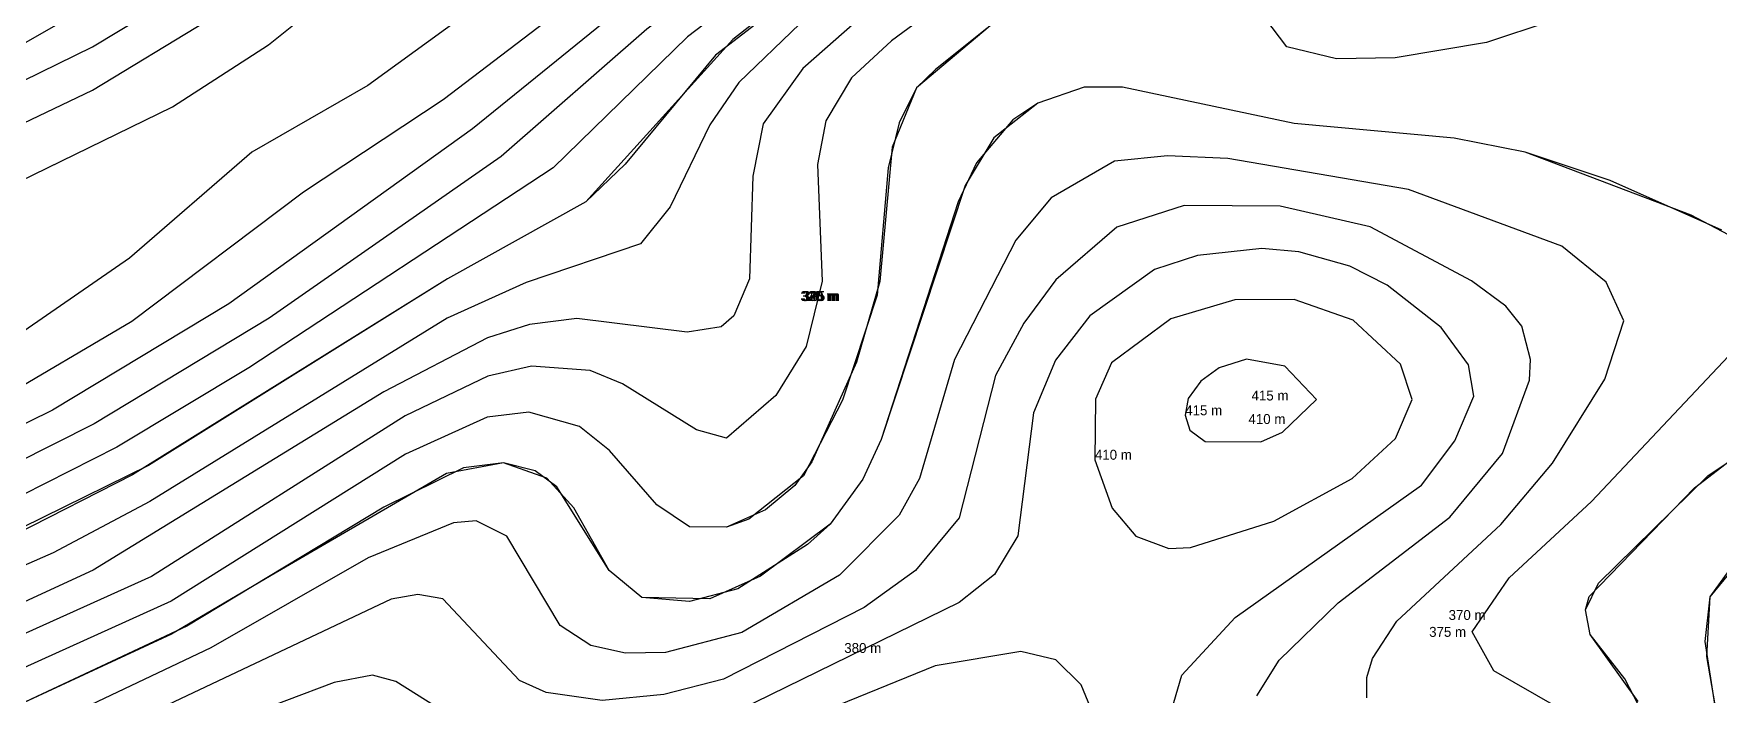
# Model space of a CAD drawing. Extents: x 104.5102 to 104.5281, y 28.4555 to 28.4663.
# Drawn here: x 104.517547 to 104.521084, y 28.460076 to 28.461464 of the extents above; entities that cross this region are included whole.
import ezdxf

# ---------------------------------------------------------------- set-up
doc = ezdxf.new("R2010")
doc.units = 0
doc.header["$MEASUREMENT"] = 0
for name, color, linetype in [('Contour_Line_Intermediate', 7, 'Continuous'), ('Contour_Line_Major', 7, 'Continuous'), ('Contour_Line_Minor', 7, 'Continuous'), ('FeatureAttribs', 7, 'Continuous'), ('Iso-height_Area', 7, 'Continuous')]:
    doc.layers.add(name, color=color, linetype=linetype)

# ---------------------------------------------------------------- blocks, each defined once
blk = doc.blocks.new('FEATURE')

msp = doc.modelspace()

# ---------------------------------------------------------------- linework, layer by layer
at = {"layer": 'Contour_Line_Intermediate', "color": 36, "true_color": 0x804000}
msp.add_polyline3d([(104.5212669, 28.4626444, 375), (104.5210183, 28.4625065, 375), (104.5207793, 28.4623317, 375), (104.5206441, 28.4622523, 375), (104.5203969, 28.4621233, 375), (104.5200667, 28.4619817, 375), (104.519693, 28.4617767, 375), (104.5195331, 28.4616799, 375), (104.519294, 28.4615081, 375), (104.5191608, 28.461391, 375), (104.5190779, 28.4612752, 375), (104.5190565, 28.4611652, 375), (104.5190492, 28.4609498, 375), (104.5190162, 28.4608721, 375), (104.5189898, 28.4608494, 375), (104.5189181, 28.4608378, 375), (104.5186866, 28.4608666, 375), (104.5185876, 28.4608544, 375), (104.5184991, 28.4608264, 375), (104.5182816, 28.460713, 375), (104.517672, 28.4603387, 375), (104.5170907, 28.4600711, 375)], dxfattribs=at)
at = {"layer": 'Contour_Line_Major', "color": 36, "true_color": 0x804000}
for points in [[(104.5169792, 28.4610983, 350), (104.5176707, 28.4614368, 350), (104.5178409, 28.4615402, 350), (104.5184507, 28.461967, 350), (104.5191098, 28.4623602, 350), (104.5196069, 28.4626033, 350), (104.5198163, 28.4626885, 350), (104.5199852, 28.4627202, 350), (104.5200515, 28.4626962, 350), (104.5200666, 28.4626704, 350), (104.5199629, 28.4623989, 350), (104.5199395, 28.4623515, 350), (104.5198658, 28.4622631, 350), (104.5194901, 28.4620268, 350), (104.5191668, 28.4618037, 350), (104.5188314, 28.4615601, 350), (104.5184682, 28.4612644, 350), (104.5179565, 28.4608978, 350), (104.5175868, 28.4606745, 350), (104.5171337, 28.4604517, 350)], [(104.5201135, 28.4600755, 400), (104.5201609, 28.4601502, 400), (104.5202843, 28.4602702, 400), (104.5205186, 28.4604502, 400), (104.520629, 28.4605834, 400), (104.5206857, 28.4607371, 400), (104.520688, 28.460781, 400), (104.5206698, 28.4608509, 400), (104.5206361, 28.4608929, 400), (104.5205639, 28.4609461, 400), (104.5203514, 28.4610593, 400), (104.5201626, 28.4611023, 400), (104.5199615, 28.4611038, 400), (104.51982, 28.4610582, 400), (104.5196919, 28.4609481, 400), (104.519625, 28.4608571, 400), (104.5195657, 28.4607471, 400), (104.5194893, 28.4604487, 400), (104.5193972, 28.4603379, 400), (104.51929, 28.4602607, 400), (104.5189949, 28.4601105, 400), (104.5188697, 28.4600783, 400), (104.5187397, 28.4600655, 400), (104.5186227, 28.460082, 400), (104.5185664, 28.4601075, 400), (104.5184058, 28.4602787, 400), (104.5183532, 28.4602876, 400), (104.518297, 28.4602781, 400), (104.5176734, 28.4599832, 400)]]:
    msp.add_polyline3d(points, dxfattribs=at)
at = {"layer": 'Contour_Line_Minor', "color": 36, "true_color": 0x804000}
for points in [[(104.5142756, 28.460057, 355), (104.5144961, 28.4600053, 355), (104.5145759, 28.4599991, 355), (104.5146616, 28.4600098, 355), (104.5147417, 28.4600402, 355), (104.5153264, 28.4604326, 355), (104.5162674, 28.4609708, 355), (104.5165121, 28.461065, 355), (104.5169318, 28.4611582, 355), (104.5175056, 28.4614317, 355), (104.517841, 28.4616241, 355), (104.5184922, 28.4620819, 355), (104.5190388, 28.4624188, 355), (104.5197371, 28.4627568, 355), (104.5199047, 28.4628107, 355), (104.5201405, 28.4628506, 355), (104.5202301, 28.4628828, 355), (104.5205623, 28.4630932, 355), (104.5207729, 28.463246, 355), (104.5208944, 28.4633108, 355), (104.5219723, 28.4637242, 355)], [(104.5211087, 28.4629021, 355), (104.520979, 28.4629006, 355), (104.5208902, 28.4628807, 355), (104.5208491, 28.4628424, 355), (104.5207994, 28.462728, 355), (104.5207681, 28.4626908, 355), (104.5206877, 28.4626462, 355), (104.5206053, 28.4626431, 355), (104.5204685, 28.4627026, 355), (104.5203959, 28.4627206, 355), (104.5203127, 28.4627081, 355), (104.5202319, 28.4626411, 355), (104.5201635, 28.4625498, 355), (104.5200683, 28.4623492, 355), (104.5199752, 28.4622388, 355), (104.5199013, 28.4621834, 355), (104.5194894, 28.4619407, 355), (104.5191175, 28.4616882, 355), (104.5188338, 28.4614736, 355), (104.5185281, 28.4612067, 355), (104.5180412, 28.4608676, 355), (104.5176741, 28.4606455, 355), (104.5173391, 28.4604773, 355), (104.5162665, 28.4600348, 355)], [(104.5212572, 28.4628554, 360), (104.5210558, 28.4627797, 360), (104.5208142, 28.4626138, 360), (104.5206796, 28.4625428, 360), (104.5203143, 28.4624368, 360), (104.5201176, 28.4622399, 360), (104.5195669, 28.4619137, 360), (104.519207, 28.4616772, 360), (104.5189192, 28.4614578, 360), (104.5186373, 28.4611829, 360), (104.5179987, 28.4607635, 360), (104.5177217, 28.4605966, 360), (104.5174233, 28.4604457, 360), (104.5163492, 28.4600093, 360)], [(104.5211402, 28.4627292, 365), (104.520678, 28.4624556, 365), (104.5203946, 28.4623331, 365), (104.5201486, 28.4621701, 365), (104.519737, 28.4619431, 365), (104.5194475, 28.4617672, 365), (104.5192043, 28.4616019, 365), (104.5190141, 28.461452, 365), (104.5187059, 28.4611113, 365), (104.5184153, 28.4609498, 365), (104.5177544, 28.4605391, 365), (104.5175077, 28.4604131, 365), (104.5170877, 28.4602317, 365), (104.5164302, 28.4599823, 365)], [(104.5211822, 28.4626759, 370), (104.5209242, 28.4625305, 370), (104.5206767, 28.462369, 370), (104.5204794, 28.4622765, 370), (104.5197786, 28.4618969, 370), (104.519359, 28.4616376, 370), (104.5191549, 28.4614849, 370), (104.5190266, 28.4613618, 370), (104.5189656, 28.4612729, 370), (104.5188829, 28.4611012, 370), (104.5188201, 28.4610234, 370), (104.5185805, 28.4609423, 370), (104.518415, 28.4608676, 370), (104.5177909, 28.4604829, 370), (104.5175881, 28.4603749, 370), (104.5170433, 28.4601365, 370), (104.5166832, 28.460024, 370)], [(104.5148967, 28.4599664, 345), (104.5153936, 28.4602952, 345), (104.5163076, 28.4607784, 345), (104.5165125, 28.4608688, 345), (104.5169792, 28.461016, 345), (104.5176709, 28.4613456, 345), (104.5179106, 28.461491, 345), (104.5184145, 28.461853, 345), (104.5191582, 28.4622805, 345), (104.5197303, 28.4625272, 345), (104.5198046, 28.4625328, 345), (104.5198269, 28.4625224, 345), (104.5198406, 28.4624648, 345), (104.5198127, 28.4623865, 345), (104.5196911, 28.4622718, 345), (104.5191567, 28.4618973, 345), (104.5184061, 28.4613257, 345), (104.5181134, 28.4611319, 345), (104.5177532, 28.4608607, 345), (104.517468, 28.4606928, 345), (104.5169714, 28.4604483, 345), (104.5162703, 28.460168, 345), (104.516053, 28.46006, 345)], [(104.5211805, 28.4625117, 380), (104.5210288, 28.4624142, 380), (104.5207347, 28.4621298, 380), (104.520606, 28.4620253, 380), (104.5205294, 28.4619945, 380), (104.5202693, 28.461971, 380), (104.5201163, 28.4619233, 380), (104.5196507, 28.4616732, 380), (104.5193474, 28.4614496, 380), (104.5192631, 28.4613717, 380), (104.5192092, 28.4612812, 380), (104.5191921, 28.4611899, 380), (104.5192014, 28.4609454, 380), (104.5191681, 28.4608083, 380), (104.5191043, 28.460705, 380), (104.519001, 28.4606159, 380), (104.5189377, 28.4606331, 380), (104.5187829, 28.4607301, 380), (104.5187145, 28.4607578, 380), (104.518592, 28.4607669, 380), (104.5185001, 28.4607456, 380), (104.5183268, 28.4606624, 380), (104.5177942, 28.4603255, 380), (104.5174229, 28.4601585, 380)], [(104.5148616, 28.4598543, 340), (104.5153971, 28.4601979, 340), (104.5157228, 28.4603795, 340), (104.5163493, 28.4606921, 340), (104.5165516, 28.4607814, 340), (104.5169271, 28.4609008, 340), (104.517342, 28.4610691, 340), (104.5178385, 28.4613106, 340), (104.5180402, 28.461441, 340), (104.5182847, 28.4616372, 340), (104.5184975, 28.4617794, 340), (104.5186994, 28.4618563, 340), (104.5187769, 28.4618718, 340), (104.518832, 28.4618656, 340), (104.5187756, 28.4617814, 340), (104.5185389, 28.4615667, 340), (104.5182485, 28.4613559, 340), (104.5180051, 28.4612158, 340), (104.5177483, 28.4609931, 340), (104.5174579, 28.4607935, 340), (104.5168017, 28.4604551, 340), (104.5162635, 28.4602389, 340), (104.5157727, 28.4599946, 340)], [(104.519655, 28.4615618, 385), (104.5194394, 28.4613889, 385), (104.5193994, 28.4613504, 385), (104.5193629, 28.4612775, 385), (104.5193404, 28.4611829, 385), (104.519317, 28.4609161, 385), (104.5192441, 28.4606957, 385), (104.5191622, 28.4605371, 385), (104.519048, 28.4604456, 385), (104.5190009, 28.4604293, 385), (104.5189236, 28.4604295, 385), (104.5188549, 28.4604756, 385), (104.5187551, 28.4605897, 385), (104.5186928, 28.4606399, 385), (104.5185859, 28.4606703, 385), (104.5184985, 28.4606598, 385), (104.5183271, 28.460582, 385), (104.5178359, 28.4602739, 385), (104.5174668, 28.4601073, 385)], [(104.5207304, 28.4614904, 385), (104.5205958, 28.4614455, 385), (104.5204037, 28.4614137, 385), (104.5202808, 28.4614117, 385), (104.5201767, 28.4614368, 385), (104.5201305, 28.4614974, 385)], [(104.5210895, 28.4610521, 390), (104.520855, 28.4611566, 390), (104.5206769, 28.4612159, 390), (104.5205279, 28.4612449, 390), (104.520192, 28.4612758, 390), (104.5198321, 28.4613524, 390), (104.5197515, 28.4613521, 390), (104.5196542, 28.4613186, 390), (104.5195622, 28.4612455, 390), (104.5195017, 28.461146, 390), (104.5193255, 28.4606131, 390), (104.519287, 28.4605299, 390), (104.5192187, 28.4604356, 390), (104.5191706, 28.4603925, 390), (104.5190247, 28.4603, 390), (104.5189231, 28.4602734, 390), (104.5188232, 28.4602813, 390), (104.5187546, 28.4603385, 390), (104.5186803, 28.4604698, 390), (104.5186242, 28.4605318, 390), (104.5185328, 28.4605639, 390), (104.5184487, 28.4605536, 390), (104.5182822, 28.4604707, 390), (104.5178685, 28.4602215, 390), (104.5175077, 28.4600525, 390)], [(104.5208837, 28.4608621, 395), (104.520847, 28.4609427, 395), (104.5207539, 28.4610188, 395), (104.5204317, 28.4611373, 395), (104.520053, 28.4612021, 395), (104.5199266, 28.4612081, 395), (104.5198154, 28.4611969, 395), (104.5196824, 28.4611201, 395), (104.5196077, 28.4610314, 395), (104.5194793, 28.4607811, 395), (104.5194061, 28.4605311, 395), (104.5193632, 28.460454, 395), (104.5192378, 28.4603286, 395), (104.519033, 28.4602083, 395), (104.5188728, 28.460166, 395), (104.5187887, 28.4601647, 395), (104.5187164, 28.4601811, 395), (104.5186517, 28.4602229, 395), (104.5185403, 28.4604102, 395), (104.5184756, 28.4604422, 395), (104.5184282, 28.4604379, 395), (104.5182492, 28.4603647, 395), (104.5179189, 28.4601761, 395), (104.5175829, 28.4600168, 395)], [(104.5205694, 28.460704, 405), (104.5205581, 28.4607694, 405), (104.5205002, 28.4608477, 405), (104.5203875, 28.4609368, 405), (104.5203091, 28.4609763, 405), (104.5202019, 28.4610067, 405), (104.520124, 28.4610137, 405), (104.5199894, 28.4609993, 405), (104.5198991, 28.4609696, 405), (104.5197632, 28.4608727, 405), (104.519691, 28.4607797, 405), (104.5196454, 28.4606692, 405), (104.5196125, 28.4604109, 405), (104.5195631, 28.46033, 405), (104.5194889, 28.4602707, 405), (104.5190275, 28.460045, 405)], [(104.5204399, 28.4606969, 410), (104.5204153, 28.4607712, 410), (104.5203158, 28.460863, 410), (104.5201919, 28.4609066, 410), (104.5200674, 28.4609062, 410), (104.5199331, 28.460866, 410), (104.5198091, 28.4607738, 410), (104.5197751, 28.4606976, 410), (104.5197739, 28.4605705, 410), (104.51981, 28.4604689, 410), (104.5198597, 28.4604104, 410), (104.519929, 28.4603844, 410), (104.5199744, 28.4603862, 410), (104.5201495, 28.4604414, 410), (104.5203139, 28.4605315, 410), (104.5204045, 28.4606152, 410), (104.5204399, 28.4606969, 410)], [(104.5203448, 28.4600714, 395), (104.5203443, 28.4601137, 395), (104.5203561, 28.4601537, 395), (104.5204072, 28.4602316, 395), (104.5206256, 28.4604348, 395), (104.5207341, 28.4605631, 395), (104.5208441, 28.4607395, 395), (104.5208837, 28.4608621, 395)], [(104.5207442, 28.4600512, 390), (104.5206112, 28.460128, 390), (104.5205656, 28.4602095, 390), (104.520643, 28.4603225, 390), (104.5208162, 28.4604829, 390), (104.5211382, 28.460825, 390)], [(104.5202386, 28.4606969, 415), (104.5201722, 28.4607667, 415), (104.5200918, 28.4607817, 415), (104.520035, 28.4607635, 415), (104.5199963, 28.460735, 415), (104.5199694, 28.4606989, 415), (104.5199634, 28.4606638, 415), (104.5199731, 28.4606326, 415), (104.5200052, 28.4606086, 415), (104.5201223, 28.460608, 415), (104.5201679, 28.4606286, 415), (104.5202386, 28.4606969, 415)], [(104.5199315, 28.4600326, 405), (104.5199564, 28.4601188, 405), (104.520068, 28.4602393, 405), (104.5204594, 28.4605174, 405), (104.5205291, 28.4606102, 405), (104.5205694, 28.460704, 405)], [(104.5209435, 28.4600004, 385), (104.5208861, 28.460111, 385), (104.520813, 28.4602041, 385), (104.5208031, 28.4602554, 385), (104.5208307, 28.4603113, 385), (104.5210611, 28.4605375, 385), (104.5211766, 28.4606146, 385)], [(104.5211134, 28.4598378, 380), (104.5210578, 28.4601578, 380), (104.5210653, 28.4602829, 380), (104.5211141, 28.460351, 380)], [(104.5197858, 28.4599999, 410), (104.5197453, 28.4600981, 410), (104.5196922, 28.4601509, 410), (104.5196183, 28.4601684, 410), (104.5194388, 28.4601384, 410), (104.5189916, 28.4599565, 410)], [(104.5184615, 28.4600079, 405), (104.5183074, 28.4601055, 405), (104.5182579, 28.4601183, 405), (104.5181774, 28.4601031, 405), (104.5178773, 28.4599897, 405)]]:
    msp.add_polyline3d(points, dxfattribs=at)
at = {"layer": 'Iso-height_Area', "color": 3, "true_color": 0x07fe00}
for points in [[(104.5142756, 28.460057, 355), (104.5144961, 28.4600053, 355), (104.5145759, 28.4599991, 355), (104.5146616, 28.4600098, 355), (104.5147417, 28.4600402, 355), (104.5153264, 28.4604326, 355), (104.5162674, 28.4609708, 355), (104.5165121, 28.461065, 355), (104.5169318, 28.4611582, 355), (104.5175056, 28.4614317, 355), (104.517841, 28.4616241, 355), (104.5184922, 28.4620819, 355), (104.5190388, 28.4624188, 355), (104.5197371, 28.4627568, 355), (104.5199047, 28.4628107, 355), (104.5201405, 28.4628506, 355), (104.5202301, 28.4628828, 355), (104.5205623, 28.4630932, 355), (104.5207729, 28.463246, 355), (104.5208944, 28.4633108, 355), (104.5219723, 28.4637242, 355)], [(104.5211087, 28.4629021, 355), (104.520979, 28.4629006, 355), (104.5208902, 28.4628807, 355), (104.5208491, 28.4628424, 355), (104.5208229, 28.462762, 355), (104.5207729, 28.4626796, 355), (104.5207729, 28.4626796, 355), (104.5206881, 28.4626429, 355), (104.5206053, 28.4626431, 355), (104.5204332, 28.4627129, 355), (104.5203959, 28.4627206, 355), (104.5203127, 28.4627081, 355), (104.5202319, 28.4626411, 355), (104.5201635, 28.4625498, 355), (104.5200683, 28.4623492, 355), (104.5199752, 28.4622388, 355), (104.5199013, 28.4621834, 355), (104.5194894, 28.4619407, 355), (104.5191175, 28.4616882, 355), (104.5188338, 28.4614736, 355), (104.5185281, 28.4612067, 355), (104.5180412, 28.4608676, 355), (104.5176741, 28.4606455, 355), (104.5173391, 28.4604773, 355)]]:
    msp.add_polyline3d(points, dxfattribs=at)
at = {"layer": 'Iso-height_Area', "color": 80, "true_color": 0x22fe00}
msp.add_polyline3d([(104.5212572, 28.4628554, 360), (104.5210558, 28.4627797, 360), (104.5208142, 28.4626138, 360), (104.5206796, 28.4625428, 360), (104.5203143, 28.4624368, 360), (104.5201176, 28.4622399, 360), (104.5195669, 28.4619137, 360), (104.519207, 28.4616772, 360), (104.5189192, 28.4614578, 360), (104.5186373, 28.4611829, 360), (104.5179987, 28.4607635, 360), (104.5177217, 28.4605966, 360), (104.5174233, 28.4604457, 360), (104.5163492, 28.4600093, 360)], dxfattribs=at)
at = {"layer": 'Iso-height_Area', "color": 100, "true_color": 0x00fe23}
msp.add_polyline3d([(104.5169792, 28.4610983, 350), (104.5176707, 28.4614368, 350), (104.5178409, 28.4615402, 350), (104.5184507, 28.461967, 350), (104.5191098, 28.4623602, 350), (104.5196069, 28.4626033, 350), (104.5198163, 28.4626885, 350), (104.5199852, 28.4627202, 350), (104.5200515, 28.4626962, 350), (104.5200666, 28.4626704, 350), (104.5199629, 28.4623989, 350), (104.5199395, 28.4623515, 350), (104.5198658, 28.4622631, 350), (104.5194901, 28.4620268, 350), (104.5191668, 28.4618037, 350), (104.5188314, 28.4615601, 350), (104.5184682, 28.4612644, 350), (104.5179565, 28.4608978, 350), (104.5175868, 28.4606745, 350), (104.5171337, 28.4604517, 350)], dxfattribs=at)
at = {"layer": 'Iso-height_Area', "color": 80, "true_color": 0x3dfe00}
msp.add_polyline3d([(104.5210937, 28.4627049, 365), (104.5206446, 28.4624384, 365), (104.5203946, 28.4623331, 365), (104.5201486, 28.4621701, 365), (104.5196541, 28.4618947, 365), (104.5193223, 28.4616849, 365), (104.518978, 28.4614193, 365), (104.5187882, 28.4611907, 365), (104.5187059, 28.4611113, 365), (104.5184153, 28.4609498, 365), (104.5177879, 28.4605587, 365), (104.5173438, 28.4603401, 365), (104.5170102, 28.4602005, 365), (104.5164302, 28.4599823, 365)], dxfattribs=at)
at = {"layer": 'Iso-height_Area', "color": 80, "true_color": 0x57fe00}
msp.add_polyline3d([(104.5211391, 28.4626532, 370), (104.5209242, 28.4625305, 370), (104.520723, 28.4623951, 370), (104.519904, 28.4619672, 370), (104.5195719, 28.4617762, 370), (104.519359, 28.4616376, 370), (104.5191549, 28.4614849, 370), (104.5190266, 28.4613618, 370), (104.5189656, 28.4612729, 370), (104.5188829, 28.4611012, 370), (104.5188201, 28.4610234, 370), (104.5185805, 28.4609423, 370), (104.518415, 28.4608676, 370), (104.5177909, 28.4604829, 370), (104.5175881, 28.4603749, 370), (104.5170433, 28.4601365, 370), (104.5166832, 28.460024, 370)], dxfattribs=at)
at = {"layer": 'Iso-height_Area', "color": 70, "true_color": 0x72fe00}
msp.add_polyline3d([(104.5212669, 28.4626444, 375), (104.5210183, 28.4625065, 375), (104.5207793, 28.4623317, 375), (104.5206441, 28.4622523, 375), (104.5203969, 28.4621233, 375), (104.5200667, 28.4619817, 375), (104.519693, 28.4617767, 375), (104.5195331, 28.4616799, 375), (104.519294, 28.4615081, 375), (104.5191608, 28.461391, 375), (104.5190779, 28.4612752, 375), (104.5190565, 28.4611652, 375), (104.5190492, 28.4609498, 375), (104.5190162, 28.4608721, 375), (104.5189898, 28.4608494, 375), (104.5189181, 28.4608378, 375), (104.5186866, 28.4608666, 375), (104.5185876, 28.4608544, 375), (104.5184991, 28.4608264, 375), (104.5182816, 28.460713, 375), (104.517672, 28.4603387, 375), (104.5170907, 28.4600711, 375)], dxfattribs=at)
at = {"layer": 'Iso-height_Area', "color": 100, "true_color": 0x00fe58}
msp.add_polyline3d([(104.5148967, 28.4599664, 345), (104.5153936, 28.4602952, 345), (104.5163076, 28.4607784, 345), (104.5165125, 28.4608688, 345), (104.5169792, 28.461016, 345), (104.5176709, 28.4613456, 345), (104.5179106, 28.461491, 345), (104.5184145, 28.461853, 345), (104.5191582, 28.4622805, 345), (104.5197303, 28.4625272, 345), (104.5198046, 28.4625328, 345), (104.5198269, 28.4625224, 345), (104.5198406, 28.4624648, 345), (104.5198127, 28.4623865, 345), (104.5196911, 28.4622718, 345), (104.5191567, 28.4618973, 345), (104.5184061, 28.4613257, 345), (104.5181134, 28.4611319, 345), (104.5177532, 28.4608607, 345), (104.517468, 28.4606928, 345), (104.5169714, 28.4604483, 345), (104.5162703, 28.460168, 345), (104.516053, 28.46006, 345)], dxfattribs=at)
at = {"layer": 'Iso-height_Area', "color": 70, "true_color": 0x8dfe00}
for points in [[(104.5211805, 28.4625117, 380), (104.5210288, 28.4624142, 380), (104.5207347, 28.4621298, 380), (104.520606, 28.4620253, 380), (104.5205294, 28.4619945, 380), (104.5202693, 28.461971, 380), (104.5201163, 28.4619233, 380), (104.5196507, 28.4616732, 380), (104.5193474, 28.4614496, 380), (104.5192631, 28.4613717, 380), (104.5192092, 28.4612812, 380), (104.5191921, 28.4611899, 380), (104.5192014, 28.4609454, 380), (104.5191681, 28.4608083, 380), (104.5191043, 28.460705, 380), (104.519001, 28.4606159, 380), (104.5189377, 28.4606331, 380), (104.5187829, 28.4607301, 380), (104.5187145, 28.4607578, 380), (104.518592, 28.4607669, 380), (104.5185001, 28.4607456, 380), (104.5183268, 28.4606624, 380), (104.5177942, 28.4603255, 380), (104.5174229, 28.4601585, 380)], [(104.5211154, 28.4597948, 380), (104.5210546, 28.4601891, 380), (104.5210653, 28.4602829, 380), (104.5211467, 28.460382, 380)]]:
    msp.add_polyline3d(points, dxfattribs=at)
at = {"layer": 'Iso-height_Area', "color": 110, "true_color": 0x00fe8e}
msp.add_polyline3d([(104.5148616, 28.4598543, 340), (104.5153971, 28.4601979, 340), (104.5157228, 28.4603795, 340), (104.5163493, 28.4606921, 340), (104.5165516, 28.4607814, 340), (104.5169271, 28.4609008, 340), (104.517342, 28.4610691, 340), (104.5178385, 28.4613106, 340), (104.5180402, 28.461441, 340), (104.5182847, 28.4616372, 340), (104.5184975, 28.4617794, 340), (104.5186994, 28.4618563, 340), (104.5187769, 28.4618718, 340), (104.518832, 28.4618656, 340), (104.5187756, 28.4617814, 340), (104.5185389, 28.4615667, 340), (104.5182485, 28.4613559, 340), (104.5180051, 28.4612158, 340), (104.5177483, 28.4609931, 340), (104.5174579, 28.4607935, 340), (104.5168017, 28.4604551, 340), (104.5162635, 28.4602389, 340), (104.5157727, 28.4599946, 340)], dxfattribs=at)
at = {"layer": 'Iso-height_Area', "color": 60, "true_color": 0xa8fe00}
for points in [[(104.5196073, 28.4615252, 385), (104.5193994, 28.4613504, 385), (104.5193488, 28.4612259, 385), (104.5193227, 28.4609443, 385), (104.5192736, 28.4607753, 385), (104.5191799, 28.4605658, 385), (104.519144, 28.4605162, 385), (104.5190828, 28.4604654, 385), (104.5190009, 28.4604293, 385), (104.5189236, 28.4604295, 385), (104.5188549, 28.4604756, 385), (104.5187551, 28.4605897, 385), (104.5186928, 28.4606399, 385), (104.5185859, 28.4606703, 385), (104.5184985, 28.4606598, 385), (104.5183271, 28.460582, 385), (104.5178359, 28.4602739, 385), (104.5174668, 28.4601073, 385)], [(104.5207304, 28.4614904, 385), (104.5205958, 28.4614455, 385), (104.5204037, 28.4614137, 385), (104.5202808, 28.4614117, 385), (104.5201767, 28.4614368, 385), (104.5201305, 28.4614974, 385)], [(104.520914, 28.4600634, 385), (104.520813, 28.4602041, 385), (104.5208031, 28.4602554, 385), (104.520811, 28.4602833, 385), (104.521032, 28.4605119, 385), (104.5211349, 28.4605904, 385)]]:
    msp.add_polyline3d(points, dxfattribs=at)
at = {"layer": 'Iso-height_Area', "color": 60, "true_color": 0xc2fe00}
for points in [[(104.521117, 28.4610352, 390), (104.5210252, 28.4610838, 390), (104.5206769, 28.4612159, 390), (104.5205279, 28.4612449, 390), (104.520192, 28.4612758, 390), (104.5198321, 28.4613524, 390), (104.5197515, 28.4613521, 390), (104.5196542, 28.4613186, 390), (104.5196016, 28.4612836, 390), (104.5195258, 28.4611932, 390), (104.5194868, 28.4611112, 390), (104.5193255, 28.4606131, 390), (104.519287, 28.4605299, 390), (104.5192187, 28.4604356, 390), (104.5190722, 28.4603263, 390), (104.518966, 28.4602784, 390), (104.5188232, 28.4602813, 390), (104.5187546, 28.4603385, 390), (104.5186447, 28.460514, 390), (104.5185994, 28.4605475, 390), (104.5185328, 28.4605639, 390), (104.5184137, 28.4605414, 390), (104.5180453, 28.4603277, 390), (104.5180453, 28.4603277, 390), (104.5178362, 28.4602045, 390), (104.5175077, 28.4600525, 390)], [(104.5207442, 28.4600512, 390), (104.5206112, 28.460128, 390), (104.5205656, 28.4602095, 390), (104.520643, 28.4603225, 390), (104.5208162, 28.4604829, 390), (104.5211382, 28.460825, 390)]]:
    msp.add_polyline3d(points, dxfattribs=at)
at = {"layer": 'Iso-height_Area', "color": 60, "true_color": 0xddfe00}
msp.add_polyline3d([(104.5203448, 28.4600714, 395), (104.5203443, 28.4601137, 395), (104.5203561, 28.4601537, 395), (104.5204072, 28.4602316, 395), (104.5206256, 28.4604348, 395), (104.5207341, 28.4605631, 395), (104.5208441, 28.4607395, 395), (104.5208837, 28.4608621, 395), (104.5208837, 28.4608621, 395), (104.520847, 28.4609427, 395), (104.5207539, 28.4610188, 395), (104.5204317, 28.4611373, 395), (104.520053, 28.4612021, 395), (104.5199266, 28.4612081, 395), (104.5198154, 28.4611969, 395), (104.5196824, 28.4611201, 395), (104.5196077, 28.4610314, 395), (104.5194793, 28.4607811, 395), (104.5194061, 28.4605311, 395), (104.5193632, 28.460454, 395), (104.5192378, 28.4603286, 395), (104.519033, 28.4602083, 395), (104.5188728, 28.460166, 395), (104.5187887, 28.4601647, 395), (104.5187164, 28.4601811, 395), (104.5186517, 28.4602229, 395), (104.5185403, 28.4604102, 395), (104.5184756, 28.4604422, 395), (104.5184282, 28.4604379, 395), (104.5182492, 28.4603647, 395), (104.5179189, 28.4601761, 395), (104.5175829, 28.4600168, 395)], dxfattribs=at)
at = {"layer": 'Iso-height_Area', "color": 2, "true_color": 0xf8fe00}
msp.add_polyline3d([(104.5201135, 28.4600755, 400), (104.5201609, 28.4601502, 400), (104.5202843, 28.4602702, 400), (104.5205186, 28.4604502, 400), (104.520629, 28.4605834, 400), (104.5206857, 28.4607371, 400), (104.520688, 28.460781, 400), (104.5206698, 28.4608509, 400), (104.5206361, 28.4608929, 400), (104.5205639, 28.4609461, 400), (104.5203514, 28.4610593, 400), (104.5201626, 28.4611023, 400), (104.5199615, 28.4611038, 400), (104.51982, 28.4610582, 400), (104.5196919, 28.4609481, 400), (104.519625, 28.4608571, 400), (104.5195657, 28.4607471, 400), (104.5194893, 28.4604487, 400), (104.5193972, 28.4603379, 400), (104.51929, 28.4602607, 400), (104.5189949, 28.4601105, 400), (104.5188697, 28.4600783, 400), (104.5187397, 28.4600655, 400), (104.5186227, 28.460082, 400), (104.5185664, 28.4601075, 400), (104.5184058, 28.4602787, 400), (104.5183532, 28.4602876, 400), (104.518297, 28.4602781, 400), (104.5176734, 28.4599832, 400)], dxfattribs=at)
at = {"layer": 'Iso-height_Area', "color": 2, "true_color": 0xfef400}
for points in [[(104.5199315, 28.4600326, 405), (104.5199564, 28.4601188, 405), (104.520068, 28.4602393, 405), (104.5204594, 28.4605174, 405), (104.5205291, 28.4606102, 405), (104.5205694, 28.460704, 405), (104.5205694, 28.460704, 405), (104.5205581, 28.4607694, 405), (104.5205002, 28.4608477, 405), (104.5203875, 28.4609368, 405), (104.5203091, 28.4609763, 405), (104.5202019, 28.4610067, 405), (104.520124, 28.4610137, 405), (104.5199894, 28.4609993, 405), (104.5198991, 28.4609696, 405), (104.5197632, 28.4608727, 405), (104.519691, 28.4607797, 405), (104.5196454, 28.4606692, 405), (104.5196125, 28.4604109, 405), (104.5195631, 28.46033, 405), (104.5194889, 28.4602707, 405), (104.5190275, 28.460045, 405)], [(104.5184615, 28.4600079, 405), (104.5183074, 28.4601055, 405), (104.5182579, 28.4601183, 405), (104.5181774, 28.4601031, 405), (104.5178773, 28.4599897, 405)]]:
    msp.add_polyline3d(points, dxfattribs=at)
at = {"layer": 'Iso-height_Area', "color": 2, "true_color": 0xfee700}
msp.add_polyline3d([(104.5204399, 28.4606969, 410), (104.5204153, 28.4607712, 410), (104.5203158, 28.460863, 410), (104.5201919, 28.4609066, 410), (104.5200674, 28.4609062, 410), (104.5199331, 28.460866, 410), (104.5198091, 28.4607738, 410), (104.5197751, 28.4606976, 410), (104.5197739, 28.4605705, 410), (104.51981, 28.4604689, 410), (104.5198597, 28.4604104, 410), (104.519929, 28.4603844, 410), (104.5199744, 28.4603862, 410), (104.5201495, 28.4604414, 410), (104.5203139, 28.4605315, 410), (104.5204045, 28.4606152, 410), (104.5204399, 28.4606969, 410)], close=True, dxfattribs=at)
at = {"layer": 'Iso-height_Area', "color": 40, "true_color": 0xfeda00}
msp.add_polyline3d([(104.5202386, 28.4606969, 415), (104.5201722, 28.4607667, 415), (104.5200918, 28.4607817, 415), (104.520035, 28.4607635, 415), (104.5199963, 28.460735, 415), (104.5199694, 28.4606989, 415), (104.5199634, 28.4606638, 415), (104.5199731, 28.4606326, 415), (104.5200052, 28.4606086, 415), (104.5201223, 28.460608, 415), (104.5201679, 28.4606286, 415), (104.5202386, 28.4606969, 415)], close=True, dxfattribs=at)
at = {"layer": 'Iso-height_Area', "color": 2, "true_color": 0xfee700}
msp.add_polyline3d([(104.5197858, 28.4599999, 410), (104.5197453, 28.4600981, 410), (104.5196922, 28.4601509, 410), (104.5196183, 28.4601684, 410), (104.5194388, 28.4601384, 410), (104.5189916, 28.4599565, 410)], dxfattribs=at)

# ---------------------------------------------------------------- block references
at = {"layer": 'FeatureAttribs'}
ref = msp.add_blockref('FEATURE', (104.5191559, 28.4609034, 315), dxfattribs=at)
ref.add_attrib('NAME', '315 m', (104.5191559, 28.4609034, 315), dxfattribs={"height": 0.00002087})
ref = msp.add_blockref('FEATURE', (104.519156, 28.4609034, 320), dxfattribs=at)
ref.add_attrib('NAME', '320 m', (104.519156, 28.4609034, 320), dxfattribs={"height": 0.00002087})
ref = msp.add_blockref('FEATURE', (104.5191579, 28.4609034, 330), dxfattribs=at)
ref.add_attrib('NAME', '330 m', (104.5191579, 28.4609034, 330), dxfattribs={"height": 0.00002087})
ref = msp.add_blockref('FEATURE', (104.5191579, 28.4609034, 340), dxfattribs=at)
ref.add_attrib('NAME', '340 m', (104.5191579, 28.4609034, 340), dxfattribs={"height": 0.00002087})
ref = msp.add_blockref('FEATURE', (104.5191596, 28.4609034, 325), dxfattribs=at)
ref.add_attrib('NAME', '325 m', (104.5191596, 28.4609034, 325), dxfattribs={"height": 0.00002087})
ref = msp.add_blockref('FEATURE', (104.5191615, 28.4609034, 335), dxfattribs=at)
ref.add_attrib('NAME', '335 m', (104.5191615, 28.4609034, 335), dxfattribs={"height": 0.00002087})
ref = msp.add_blockref('FEATURE', (104.5201026, 28.4606948, 415), dxfattribs=at)
ref.add_attrib('NAME', '415 m', (104.5201026, 28.4606948, 415), dxfattribs={"height": 0.00002087})
ref = msp.add_blockref('FEATURE', (104.5199634, 28.4606638, 415), dxfattribs=at)
ref.add_attrib('NAME', '415 m', (104.5199634, 28.4606638, 415), dxfattribs={"height": 0.00002087})
ref = msp.add_blockref('FEATURE', (104.5200961, 28.4606455, 410), dxfattribs=at)
ref.add_attrib('NAME', '410 m', (104.5200961, 28.4606455, 410), dxfattribs={"height": 0.00002087})
ref = msp.add_blockref('FEATURE', (104.5197739, 28.4605705, 410), dxfattribs=at)
ref.add_attrib('NAME', '410 m', (104.5197739, 28.4605705, 410), dxfattribs={"height": 0.00002087})
ref = msp.add_blockref('FEATURE', (104.5205161, 28.4602344, 370), dxfattribs=at)
ref.add_attrib('NAME', '370 m', (104.5205161, 28.4602344, 370), dxfattribs={"height": 0.00002087})
ref = msp.add_blockref('FEATURE', (104.5204753, 28.460199, 375), dxfattribs=at)
ref.add_attrib('NAME', '375 m', (104.5204753, 28.460199, 375), dxfattribs={"height": 0.00002087})
ref = msp.add_blockref('FEATURE', (104.519248, 28.4601652, 380), dxfattribs=at)
ref.add_attrib('NAME', '380 m', (104.519248, 28.4601652, 380), dxfattribs={"height": 0.00002087})

doc.saveas('drawing.dxf')
